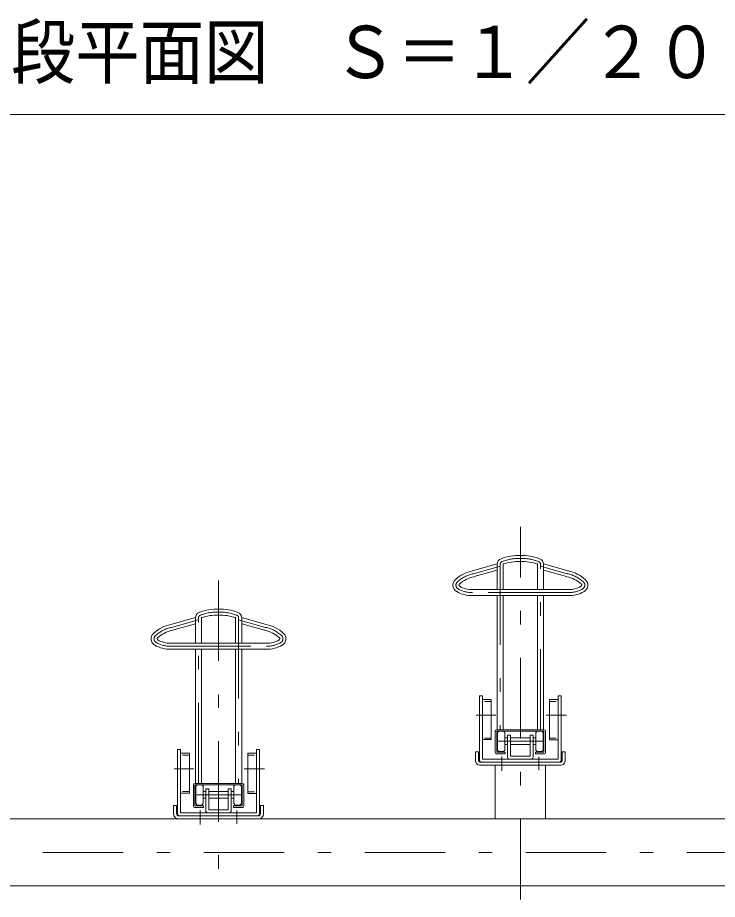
# Model space of a CAD drawing. Units: millimetres, scale not verified. Extents: x -5940 to 5940, y -4200 to 4200.
# Drawn here: x -4086 to -3043, y -1607 to -292 of the extents above; entities that cross this region are included whole.
import ezdxf
from ezdxf.enums import TextEntityAlignment as Align

# ---------------------------------------------------------------- set-up
doc = ezdxf.new("R2010")
doc.units = ezdxf.units.MM
doc.header["$LTSCALE"] = 10
doc.linetypes.add('USER1', pattern=[3, 1, -2])
doc.linetypes.add('USER2', pattern=[24, 12, -5, 2, -5])
for name, color, linetype, lineweight in [('0-2_2-0BOLD', 7, 'Continuous', 18), ('0-3_2-1HIDDEN', 3, 'USER1', 18), ('0-4_2-2CENTER', 3, 'USER2', 18), ('0-5_2-5DIM', 3, 'Continuous', 18)]:
    doc.layers.add(name, color=color, linetype=linetype, lineweight=lineweight)
doc.styles.add('ＭＳ ゴシック', font='')
doc.styles.get('ＭＳ ゴシック').set_extended_font_data('MS Gothic')

msp = doc.modelspace()

# ---------------------------------------------------------------- linework, layer by layer
at = {"layer": '0-2_2-0BOLD'}
for p, q in [((-3370.67, -1106.42), (-3407.44, -1116.89)), ((-3404.97, -1125.54), (-3370.71, -1115.78)), ((-3370.71, -1144.81), (-3370.71, -1107.15)), ((-3361.7, -1106.15), (-3361.7, -1144.81)), ((-3310.71, -1144.81), (-3310.71, -1106.15)), ((-3301.74, -1106.42), (-3264.97, -1116.89)), ((-3301.7, -1107.15), (-3301.7, -1144.81)), ((-3267.44, -1125.54), (-3301.7, -1115.78)), ((-3408.2, -1144.81), (-3264.2, -1144.81)), ((-3264.2, -1153.81), (-3408.2, -1153.81)), ((-3370.71, -1353.73), (-3370.71, -1153.81)), ((-3361.7, -1153.81), (-3361.7, -1353.73)), ((-3310.71, -1353.73), (-3310.71, -1153.81)), ((-3301.7, -1153.81), (-3301.7, -1353.73)), ((-3820.67, -1186.42), (-3857.44, -1196.89)), ((-3854.97, -1205.54), (-3820.71, -1195.78)), ((-3820.71, -1187.15), (-3820.71, -1224.81)), ((-3811.7, -1224.81), (-3811.7, -1186.15)), ((-3760.71, -1186.15), (-3760.71, -1224.81)), ((-3751.74, -1186.42), (-3714.97, -1196.89)), ((-3751.71, -1224.81), (-3751.71, -1187.15)), ((-3717.44, -1205.54), (-3751.71, -1195.78)), ((-3714.2, -1224.81), (-3858.2, -1224.81)), ((-3858.2, -1233.81), (-3714.2, -1233.81)), ((-3820.71, -1233.81), (-3820.71, -1433.73)), ((-3811.7, -1433.73), (-3811.7, -1233.81)), ((-3760.71, -1233.81), (-3760.71, -1433.73)), ((-3751.71, -1433.73), (-3751.71, -1233.81)), ((-3397.21, -1303.23), (-3397.21, -1399.03)), ((-3275.2, -1303.23), (-3275.2, -1399.03)), ((-3301.01, -1353.73), (-3371.4, -1353.73)), ((-3373.71, -1356.03), (-3373.71, -1387.43)), ((-3355.2, -1366.03), (-3359.2, -1366.03)), ((-3321.7, -1366.03), (-3350.71, -1366.03)), ((-3313.21, -1366.03), (-3317.2, -1366.03)), ((-3304.21, -1356.03), (-3302.2, -1358.03)), ((-3298.71, -1387.43), (-3298.71, -1356.03)), ((-3379.7, -1368.59), (-3392.7, -1368.59)), ((-3359.2, -1376.03), (-3355.2, -1376.03)), ((-3350.71, -1376.03), (-3321.7, -1376.03)), ((-3317.2, -1376.03), (-3313.21, -1376.03)), ((-3847.21, -1479.03), (-3847.21, -1383.23)), ((-3725.2, -1383.23), (-3725.2, -1479.03)), ((-3371.4, -1389.73), (-3358.7, -1389.73)), ((-3276.71, -1402.23), (-3395.71, -1402.23)), ((-3395.71, -1406.73), (-3276.71, -1406.73)), ((-3373.71, -1406.73), (-3373.71, -1486.73)), ((-3298.71, -1486.73), (-3298.71, -1406.73)), ((-3823.71, -1467.43), (-3823.71, -1436.03)), ((-3821.4, -1433.73), (-3751.01, -1433.73)), ((-3818.2, -1436.03), (-3820.21, -1438.03)), ((-3805.2, -1446.03), (-3809.2, -1446.03)), ((-3771.7, -1446.03), (-3800.71, -1446.03)), ((-3767.21, -1442.03), (-3771.6, -1442.03)), ((-3767.21, -1442.03), (-3767.21, -1474.63)), ((-3763.21, -1446.03), (-3767.21, -1446.03)), ((-3748.71, -1436.03), (-3748.71, -1467.43)), ((-3842.7, -1448.59), (-3829.7, -1448.59)), ((-3809.2, -1456.03), (-3805.2, -1456.03)), ((-3800.71, -1456.03), (-3771.7, -1456.03)), ((-3767.21, -1456.03), (-3763.21, -1456.03)), ((-3848.71, -1466.73), (-3848.71, -1479.23)), ((-3751.01, -1469.73), (-3763.7, -1469.73)), ((-3726.71, -1482.23), (-3845.71, -1482.23))]:
    msp.add_line(p, q, dxfattribs=at)
for points in [[(-3279.7, -1397.63), (-3392.7, -1397.63), (-3392.7, -1303.13), (-3397.1, -1303.13)], [(-3379.7, -1368.59), (-3379.7, -1308.63), (-3392.7, -1308.63)], [(-3279.7, -1308.73), (-3292.7, -1308.73), (-3292.7, -1368.69), (-3279.7, -1368.69)], [(-3279.7, -1397.63), (-3279.7, -1303.23), (-3275.3, -1303.23)], [(-3371.4, -1356.03), (-3301.01, -1356.03), (-3301.01, -1387.43), (-3313.7, -1387.43), (-3313.7, -1389.73), (-3301.01, -1389.73)], [(-3358.7, -1389.73), (-3358.7, -1387.43), (-3371.4, -1387.43), (-3371.4, -1356.03)], [(-3368.2, -1386.03), (-3370.21, -1384.03), (-3370.21, -1358.03), (-3368.2, -1356.03)], [(-3361.2, -1356.03), (-3359.2, -1358.03), (-3359.2, -1384.03), (-3361.2, -1386.03), (-3368.21, -1386.03)], [(-3350.8, -1362.03), (-3355.2, -1362.03), (-3355.2, -1394.63)], [(-3321.7, -1362.03), (-3321.7, -1393.13), (-3350.71, -1393.13), (-3350.71, -1362.03)], [(-3317.2, -1394.63), (-3317.2, -1362.03), (-3321.6, -1362.03)], [(-3302.2, -1358.03), (-3302.2, -1384.03), (-3304.21, -1386.03), (-3311.2, -1386.03), (-3313.21, -1384.03), (-3313.21, -1358.03), (-3311.2, -1356.03)], [(-3847.11, -1383.13), (-3842.7, -1383.13), (-3842.7, -1477.63), (-3729.71, -1477.63), (-3729.71, -1383.23), (-3725.3, -1383.23)], [(-3829.7, -1448.59), (-3829.7, -1388.63), (-3842.7, -1388.63)], [(-3729.71, -1388.73), (-3742.71, -1388.73), (-3742.71, -1448.69), (-3729.71, -1448.69)], [(-3398.7, -1399.23), (-3398.7, -1386.73), (-3403.2, -1386.73), (-3403.2, -1399.23)], [(-3273.7, -1399.23), (-3273.7, -1386.73), (-3269.21, -1386.73), (-3269.21, -1399.23)], [(-3751.01, -1467.43), (-3751.01, -1436.03), (-3821.4, -1436.03), (-3821.4, -1467.43), (-3808.71, -1467.43), (-3808.71, -1469.73), (-3821.4, -1469.73)], [(-3820.21, -1438.03), (-3820.21, -1464.03), (-3818.2, -1466.03)], [(-3809.2, -1464.03), (-3809.2, -1438.03), (-3811.21, -1436.03)], [(-3800.8, -1442.03), (-3805.2, -1442.03), (-3805.2, -1474.63)], [(-3771.7, -1442.03), (-3771.7, -1473.13), (-3800.71, -1473.13), (-3800.71, -1442.03)], [(-3761.2, -1436.03), (-3763.21, -1438.03), (-3763.21, -1464.03), (-3761.2, -1466.03), (-3754.21, -1466.03), (-3752.2, -1464.03), (-3752.2, -1438.03), (-3754.21, -1436.03)], [(-3853.2, -1479.23), (-3853.2, -1466.73), (-3848.71, -1466.73)], [(-3818.21, -1466.03), (-3811.21, -1466.03), (-3809.2, -1464.03)], [(-3763.7, -1469.73), (-3763.7, -1467.43), (-3751.01, -1467.43)], [(-3723.7, -1479.23), (-3723.7, -1466.73), (-3719.21, -1466.73), (-3719.21, -1479.23)]]:
    msp.add_lwpolyline(points, dxfattribs=at)
msp.add_lwpolyline([(361.8, -1586.73), (361.8, -1486.73), (-4784.21, -1486.73), (-4784.21, -1586.73)], close=True, dxfattribs=at)
for centre, radius, start, end in [((-3361.7, -1107.15), 9, 111.23373, 180), ((-3338.35, -1167.27), 73.49, 88.2202, 111.23373), ((-3338.35, -1167.27), 64.49, 88.2202, 111.23373), ((-3334.06, -1167.27), 73.49, 68.76625, 91.77979), ((-3334.06, -1167.27), 64.49, 68.76625, 91.77979), ((-3310.71, -1107.15), 9, 0, 68.76625), ((-3396.42, -1170.09), 54.35, 101.32388, 132.61069), ((-3275.99, -1170.09), 54.35, 47.3893, 78.6761), ((-3425.77, -1138.19), 11, 132.61069, 240.55321), ((-3396.42, -1170.09), 45.35, 101.32388, 132.61069), ((-3275.99, -1170.09), 45.35, 47.3893, 78.6761), ((-3246.65, -1138.19), 11, 299.44679, 47.3893), ((-3425.77, -1138.19), 2, 132.61069, 240.55321), ((-3408.18, -1107.05), 37.76, 240.55321, 270.61139), ((-3264.23, -1107.05), 37.76, 269.3886, 299.44678), ((-3246.65, -1138.19), 2, 299.44679, 47.3893), ((-3408.18, -1107.05), 46.76, 240.55321, 270.61139), ((-3264.23, -1107.05), 46.76, 269.3886, 299.44678), ((-3811.7, -1187.15), 9, 111.23373, 180), ((-3788.35, -1247.27), 73.49, 88.2202, 111.23373), ((-3788.35, -1247.27), 64.49, 88.2202, 111.23373), ((-3784.06, -1247.27), 73.49, 68.76625, 91.77979), ((-3784.06, -1247.27), 64.49, 68.76625, 91.77979), ((-3760.71, -1187.15), 9, 0, 68.76625), ((-3846.42, -1250.09), 54.35, 101.32388, 132.61069), ((-3846.42, -1250.09), 45.35, 101.32388, 132.61069), ((-3725.99, -1250.09), 45.35, 47.3893, 78.6761), ((-3725.99, -1250.09), 54.35, 47.3893, 78.6761), ((-3875.77, -1218.19), 11, 132.61069, 240.55321), ((-3875.77, -1218.19), 2, 132.61069, 240.55321), ((-3858.18, -1187.05), 37.76, 240.55321, 270.61139), ((-3714.23, -1187.05), 37.76, 269.3886, 299.44678), ((-3696.65, -1218.19), 2, 299.44679, 47.3893), ((-3696.65, -1218.19), 11, 299.44679, 47.3893), ((-3858.18, -1187.05), 46.76, 240.55321, 270.61139), ((-3714.23, -1187.05), 46.76, 269.3886, 299.44678), ((-3371.4, -1356.03), 2.3, 90, 180), ((-3301.01, -1356.03), 2.3, 0, 90), ((-3371.4, -1387.43), 2.3, 179.99998, 270), ((-3301.01, -1387.43), 2.3, 269.99998, 0), ((-3395.71, -1399.23), 7.5, 179.99998, 270), ((-3395.71, -1399.23), 3, 179.99998, 270), ((-3394, -1399.03), 3.2, 179.99998, 270), ((-3352, -1394.53), 3.2, 179.99998, 270), ((-3320.4, -1394.53), 3.2, 269.99998, 0), ((-3278.4, -1399.03), 3.2, 269.99998, 0), ((-3276.71, -1399.23), 7.5, 269.99998, 0), ((-3276.71, -1399.23), 3, 269.99998, 0), ((-3821.4, -1436.03), 2.3, 90, 180), ((-3751.01, -1436.03), 2.3, 0, 90), ((-3821.4, -1467.43), 2.3, 179.99998, 270), ((-3751.01, -1467.43), 2.3, 269.99998, 0), ((-3845.71, -1479.23), 7.5, 179.99998, 270), ((-3845.71, -1479.23), 3, 179.99998, 270), ((-3844, -1479.03), 3.2, 179.99998, 270), ((-3802, -1474.53), 3.2, 179.99998, 270), ((-3770.41, -1474.53), 3.2, 269.99998, 0), ((-3728.4, -1479.03), 3.2, 269.99998, 0), ((-3726.71, -1479.23), 7.5, 269.99998, 0), ((-3726.71, -1479.23), 3, 269.99998, 0)]:
    msp.add_arc(centre, radius, start, end, dxfattribs=at)
at = {"layer": '0-3_2-1HIDDEN'}
for p, q in [((-3379.7, -1311.63), (-3392.7, -1311.63)), ((-3292.7, -1311.73), (-3279.7, -1311.73)), ((-3379.7, -1366.13), (-3392.7, -1366.13)), ((-3292.7, -1366.23), (-3279.7, -1366.23)), ((-3829.7, -1391.63), (-3842.7, -1391.63)), ((-3742.71, -1391.73), (-3729.71, -1391.73)), ((-3829.7, -1446.13), (-3842.7, -1446.13)), ((-3742.71, -1446.23), (-3729.71, -1446.23))]:
    msp.add_line(p, q, dxfattribs=at)
at = {"layer": '0-4_2-2CENTER'}
for p, q in [((-3336.21, -1606.73), (-3336.21, -1051.05)), ((-3406.21, -1121.22), (-3366.21, -1109.82)), ((-3366.21, -1107.15), (-3366.21, -1353.73)), ((-3306.21, -1353.73), (-3306.21, -1107.15)), ((-3306.21, -1109.82), (-3266.21, -1121.22)), ((-3786.21, -1131.05), (-3786.21, -1606.73)), ((-3264.2, -1149.31), (-3408.2, -1149.31)), ((-3816.21, -1189.82), (-3856.21, -1201.22)), ((-3816.21, -1433.73), (-3816.21, -1187.15)), ((-3756.21, -1187.15), (-3756.21, -1433.73)), ((-3716.21, -1201.22), (-3756.21, -1189.82)), ((-3858.2, -1229.31), (-3714.2, -1229.31)), ((-3402.2, -1332.13), (-3372.97, -1332.13)), ((-3267.53, -1332.23), (-3297.93, -1332.23)), ((-3371.49, -1371.03), (-3301.43, -1371.03)), ((-3363.71, -1415.14), (-3363.71, -1393.74)), ((-3308.71, -1394.11), (-3308.71, -1414.01)), ((-3852.2, -1412.13), (-3822.97, -1412.13)), ((-3717.53, -1412.23), (-3747.93, -1412.23)), ((-3751.43, -1451.03), (-3821.49, -1451.03)), ((-3813.71, -1495.14), (-3813.71, -1473.74)), ((-3758.71, -1474.11), (-3758.71, -1494.01)), ((391.8, -1536.73), (-4814.21, -1536.73))]:
    msp.add_line(p, q, dxfattribs=at)
for centre, radius, start, end in [((-3361.7, -1107.15), 4.5, 111.23373, 180), ((-3338.35, -1167.27), 68.99, 88.2202, 111.23373), ((-3334.06, -1167.27), 68.99, 68.76625, 91.77979), ((-3310.71, -1107.15), 4.5, 0, 68.76625), ((-3396.42, -1170.09), 49.85, 101.32388, 132.61069), ((-3275.99, -1170.09), 49.85, 47.3893, 78.6761), ((-3425.77, -1138.19), 6.5, 132.61069, 240.55321), ((-3246.65, -1138.19), 6.5, 299.44679, 47.3893), ((-3408.18, -1107.05), 42.26, 240.55321, 270.61139), ((-3264.23, -1107.05), 42.26, 269.3886, 299.44678), ((-3811.7, -1187.15), 4.5, 111.23373, 180), ((-3788.35, -1247.27), 68.99, 88.2202, 111.23373), ((-3784.06, -1247.27), 68.99, 68.76625, 91.77979), ((-3760.71, -1187.15), 4.5, 0, 68.76625), ((-3846.42, -1250.09), 49.85, 101.32388, 132.61069), ((-3725.99, -1250.09), 49.85, 47.3893, 78.6761), ((-3875.77, -1218.19), 6.5, 132.61069, 240.55321), ((-3696.65, -1218.19), 6.5, 299.44679, 47.3893), ((-3858.18, -1187.05), 42.26, 240.55321, 270.61139), ((-3714.23, -1187.05), 42.26, 269.3886, 299.44678)]:
    msp.add_arc(centre, radius, start, end, dxfattribs=at)
at = {"layer": '0-5_2-5DIM'}
msp.add_line((-4191.53, -436.29), (-2751.53, -436.29), dxfattribs=at)

# ---------------------------------------------------------------- texts
at = {"layer": '0-5_2-5DIM', "color": 7, "style": 'ＭＳ ゴシック', "width": 0.9}
msp.add_text('下段平面図\u3000Ｓ＝１／２０', height=78.15, dxfattribs=at).set_placement((-4191.53, -405.64), align=Align.BOTTOM_LEFT)

doc.saveas('drawing.dxf')
